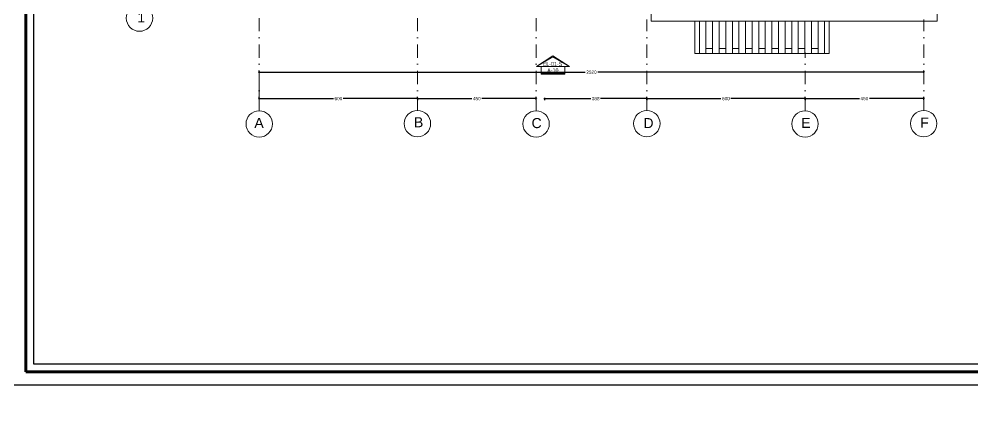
# Model space of a CAD drawing. Header units: inches. Extents: x -580639 to 179052, y 0 to 152898.
# Drawn here: x -305388 to -269212, y 112271 to 126892 of the extents above; entities that cross this region are included whole.
import ezdxf
from ezdxf.enums import TextEntityAlignment as Align

# ---------------------------------------------------------------- set-up
doc = ezdxf.new("R2010")
doc.units = ezdxf.units.IN
doc.header["$LTSCALE"] = 500
doc.header["$MEASUREMENT"] = 0
doc.linetypes.add('DASHDOTX2', pattern=[2, 1, -0.5, 0, -0.5])
for name, color, linetype, lineweight in [('0.09', 143, 'Continuous', 9), ('1ATEXT', 3, 'Continuous', 20), ('A-0.2', 61, 'Continuous', 20), ('A-0.25', 42, 'Continuous', 25), ('A-wall', 52, 'Continuous', 35), ('DIM', 8, 'Continuous', 18), ('ground floor', 8, 'Continuous', 20)]:
    doc.layers.add(name, color=color, linetype=linetype, lineweight=lineweight)
doc.layers.add('SYEL', color=5, linetype='Continuous')
doc.styles.add('100', font='arial.ttf', dxfattribs={"height": 200})
doc.styles.add('50', font='arial.ttf', dxfattribs={"height": 125})
doc.styles.add('A--ANNO-SYMB', font='upcil.ttf', dxfattribs={"width": 0.8})
doc.dimstyles.new('DIM', dxfattribs={"dimscale": 50, "dimtxt": 125, "dimasz": 1, "dimexe": 1.2, "dimexo": 1, "dimgap": 1, "dimtad": 0, "dimtoh": 1, "dimdec": 0, "dimlfac": 0.1, "dimrnd": 1, "dimdsep": 46, "dimtxsty": '50', "dimblk": 'OBLIQUE', "dimcen": 0.09, "dimclrt": 8, "dimadec": 0, "dimazin": 0, "dimtfac": 1, "dimtdec": 0, "dimtix": 1, "dimtofl": 0, "dimtmove": 2, "dimatfit": 2, "dimfxl": 1, "dimfxlon": 1, "dimtzin": 0, "dimarcsym": 0})

# ---------------------------------------------------------------- blocks, each defined once
blk = doc.blocks.new('SYEL')
at = {"layer": '1ATEXT'}
for points in [[(-62.4, 0), (0, 36), (62.4, 0), (0, 40.2)], [(-44.8, -25.6), (-44.8, -29.5), (44.8, -29.5), (44.8, -25.6)]]:
    blk.add_hatch(color=256, dxfattribs=at).paths.add_polyline_path(points)
for p, q in [((-62.4, 0), (0, 40.2)), ((-62.4, 0), (0, 36)), ((0, 40.2), (62.4, 0)), ((0, 36), (62.4, 0)), ((62.4, 0), (-62.4, 0)), ((-44.8, -29.5), (-44.8, 0)), ((44.8, 0), (44.8, -29.5)), ((44.8, -25.6), (-44.8, -25.6)), ((44.8, -29.5), (-44.8, -29.5))]:
    blk.add_line(p, q, dxfattribs=at)
at = {"layer": '1ATEXT', "style": 'A--ANNO-SYMB', "width": 0.8, "flags": 4}
for tag, p in [('EL-01-N', (-1.8, 9.4)), ('AR00', (-0.7, -14.7))]:
    blk.add_attdef(tag, text='', height=15, dxfattribs=at).set_placement(p, align=Align.MIDDLE_CENTER)
blk = doc.blocks.new('_Oblique')
at = {"color": 0, "linetype": 'ByBlock', "lineweight": -2}
blk.add_line((-0.5, -0.5), (0.5, 0.5), dxfattribs=at)
blk = doc.blocks.new('*D1333')
at = {"layer": 'Defpoints', "color": 0, "transparency": 16777216}
for p in [(-284210, 143778), (-285765, 143569), (-285765, 0)]:
    blk.add_point(p, dxfattribs=at)
at = {"layer": 'DIM', "color": 0, "lineweight": -2, "transparency": 16777216}
for p, q in [((-285765, 143519), (-285765, 143629)), ((-284210, 143619), (-284210, 143509)), ((-285765, 143569), (-285170, 143569)), ((-284210, 143569), (-284805, 143569))]:
    blk.add_line(p, q, dxfattribs=at)
at = {"layer": 'DIM', "color": 0, "lineweight": -2, "transparency": 16777216, "xscale": 50, "yscale": 50, "zscale": 50, "rotation": 180}
blk.add_blockref('_Oblique', (-285765, 143569), dxfattribs=at)
at = {"layer": 'DIM', "color": 0, "lineweight": -2, "transparency": 16777216, "xscale": 50, "yscale": 50, "zscale": 50}
blk.add_blockref('_Oblique', (-284210, 143569), dxfattribs=at)
at = {"layer": 'DIM', "color": 8, "transparency": 16777216, "insert": (-284988, 143569), "char_height": 125, "attachment_point": 5, "style": '50'}
blk.add_mtext('155', dxfattribs=at)
blk = doc.blocks.new('*D1465')
at = {"layer": 'Defpoints', "color": 0, "transparency": 16777216}
for p in [(-296280, 123880), (-290280, 123880), (-290280, 123880)]:
    blk.add_point(p, dxfattribs=at)
at = {"layer": 'DIM', "color": 0, "lineweight": -2, "transparency": 16777216}
for p, q in [((-296280, 123880), (-296280, 123940)), ((-296280, 123880), (-293468, 123880)), ((-290280, 123880), (-293092, 123880)), ((-290280, 123880), (-290280, 123940))]:
    blk.add_line(p, q, dxfattribs=at)
at = {"layer": 'DIM', "color": 0, "lineweight": -2, "transparency": 16777216, "xscale": 50, "yscale": 50, "zscale": 50, "rotation": 180}
blk.add_blockref('_Oblique', (-296280, 123880), dxfattribs=at)
at = {"layer": 'DIM', "color": 0, "lineweight": -2, "transparency": 16777216, "xscale": 50, "yscale": 50, "zscale": 50}
blk.add_blockref('_Oblique', (-290280, 123880), dxfattribs=at)
at = {"layer": 'DIM', "color": 8, "transparency": 16777216, "insert": (-293280, 123880), "char_height": 125, "attachment_point": 5, "style": '50'}
blk.add_mtext('600', dxfattribs=at)
blk = doc.blocks.new('*D1466')
at = {"layer": 'Defpoints', "color": 0, "transparency": 16777216}
for p in [(-290280, 123880), (-285780, 123880), (-285780, 123576)]:
    blk.add_point(p, dxfattribs=at)
at = {"layer": 'DIM', "color": 0, "lineweight": -2, "transparency": 16777216}
for p, q in [((-290280, 123880), (-290280, 123820)), ((-290280, 123880), (-288220, 123880)), ((-285780, 123880), (-287839, 123880)), ((-285780, 123830), (-285780, 123940))]:
    blk.add_line(p, q, dxfattribs=at)
at = {"layer": 'DIM', "color": 0, "lineweight": -2, "transparency": 16777216, "xscale": 50, "yscale": 50, "zscale": 50, "rotation": 180}
blk.add_blockref('_Oblique', (-290280, 123880), dxfattribs=at)
at = {"layer": 'DIM', "color": 0, "lineweight": -2, "transparency": 16777216, "xscale": 50, "yscale": 50, "zscale": 50}
blk.add_blockref('_Oblique', (-285780, 123880), dxfattribs=at)
at = {"layer": 'DIM', "color": 8, "transparency": 16777216, "insert": (-288030, 123880), "char_height": 125, "attachment_point": 5, "style": '50'}
blk.add_mtext('450', dxfattribs=at)
blk = doc.blocks.new('*D1467')
at = {"layer": 'Defpoints', "color": 0, "transparency": 16777216}
for p in [(-285460, 123880), (-281580, 123880), (-281580, 123498)]:
    blk.add_point(p, dxfattribs=at)
at = {"layer": 'DIM', "color": 0, "lineweight": -2, "transparency": 16777216}
for p, q in [((-285460, 123880), (-285460, 123820)), ((-285460, 123880), (-283708, 123880)), ((-281580, 123880), (-283332, 123880)), ((-281580, 123830), (-281580, 123940))]:
    blk.add_line(p, q, dxfattribs=at)
at = {"layer": 'DIM', "color": 0, "lineweight": -2, "transparency": 16777216, "xscale": 50, "yscale": 50, "zscale": 50, "rotation": 180}
blk.add_blockref('_Oblique', (-285460, 123880), dxfattribs=at)
at = {"layer": 'DIM', "color": 0, "lineweight": -2, "transparency": 16777216, "xscale": 50, "yscale": 50, "zscale": 50}
blk.add_blockref('_Oblique', (-281580, 123880), dxfattribs=at)
at = {"layer": 'DIM', "color": 8, "transparency": 16777216, "insert": (-283520, 123880), "char_height": 125, "attachment_point": 5, "style": '50'}
blk.add_mtext('388', dxfattribs=at)
blk = doc.blocks.new('*D1468')
at = {"layer": 'Defpoints', "color": 0, "transparency": 16777216}
for p in [(-281580, 123880), (-275580, 123880), (-275580, 123473)]:
    blk.add_point(p, dxfattribs=at)
at = {"layer": 'DIM', "color": 0, "lineweight": -2, "transparency": 16777216}
for p, q in [((-281580, 123880), (-281580, 123820)), ((-281580, 123880), (-278768, 123880)), ((-275580, 123880), (-278392, 123880)), ((-275580, 123830), (-275580, 123940))]:
    blk.add_line(p, q, dxfattribs=at)
at = {"layer": 'DIM', "color": 0, "lineweight": -2, "transparency": 16777216, "xscale": 50, "yscale": 50, "zscale": 50, "rotation": 180}
blk.add_blockref('_Oblique', (-281580, 123880), dxfattribs=at)
at = {"layer": 'DIM', "color": 0, "lineweight": -2, "transparency": 16777216, "xscale": 50, "yscale": 50, "zscale": 50}
blk.add_blockref('_Oblique', (-275580, 123880), dxfattribs=at)
at = {"layer": 'DIM', "color": 8, "transparency": 16777216, "insert": (-278580, 123880), "char_height": 125, "attachment_point": 5, "style": '50'}
blk.add_mtext('600', dxfattribs=at)
blk = doc.blocks.new('*D1469')
at = {"layer": 'Defpoints', "color": 0, "transparency": 16777216}
for p in [(-275580, 123880), (-271080, 123880), (-271080, 123498)]:
    blk.add_point(p, dxfattribs=at)
at = {"layer": 'DIM', "color": 0, "lineweight": -2, "transparency": 16777216}
for p, q in [((-275580, 123880), (-275580, 123820)), ((-275580, 123880), (-273520, 123880)), ((-271080, 123880), (-273139, 123880)), ((-271080, 123830), (-271080, 123940))]:
    blk.add_line(p, q, dxfattribs=at)
at = {"layer": 'DIM', "color": 0, "lineweight": -2, "transparency": 16777216, "xscale": 50, "yscale": 50, "zscale": 50, "rotation": 180}
blk.add_blockref('_Oblique', (-275580, 123880), dxfattribs=at)
at = {"layer": 'DIM', "color": 0, "lineweight": -2, "transparency": 16777216, "xscale": 50, "yscale": 50, "zscale": 50}
blk.add_blockref('_Oblique', (-271080, 123880), dxfattribs=at)
at = {"layer": 'DIM', "color": 8, "transparency": 16777216, "insert": (-273330, 123880), "char_height": 125, "attachment_point": 5, "style": '50'}
blk.add_mtext('450', dxfattribs=at)
blk = doc.blocks.new('*D1470')
at = {"layer": 'Defpoints', "color": 0, "transparency": 16777216}
for p in [(-296280, 124880), (-271080, 124880), (-271080, 124880)]:
    blk.add_point(p, dxfattribs=at)
at = {"layer": 'DIM', "color": 0, "lineweight": -2, "transparency": 16777216}
for p, q in [((-296280, 124880), (-296280, 124940)), ((-296280, 124880), (-283917, 124880)), ((-271080, 124880), (-283442, 124880)), ((-271080, 124880), (-271080, 124940))]:
    blk.add_line(p, q, dxfattribs=at)
at = {"layer": 'DIM', "color": 0, "lineweight": -2, "transparency": 16777216, "xscale": 50, "yscale": 50, "zscale": 50, "rotation": 180}
blk.add_blockref('_Oblique', (-296280, 124880), dxfattribs=at)
at = {"layer": 'DIM', "color": 0, "lineweight": -2, "transparency": 16777216, "xscale": 50, "yscale": 50, "zscale": 50}
blk.add_blockref('_Oblique', (-271080, 124880), dxfattribs=at)
at = {"layer": 'DIM', "color": 8, "transparency": 16777216, "insert": (-283680, 124880), "char_height": 125, "attachment_point": 5, "style": '50'}
blk.add_mtext('2520', dxfattribs=at)

msp = doc.modelspace()

# ---------------------------------------------------------------- linework, layer by layer
msp.add_lwpolyline([(-305637.842, 113030.352), (-250637.624, 113030.352), (-250637.624, 151788.469), (-305637.842, 151788.469)], close=True)
at = {"layer": '0.09'}
for p, q in [((-279756.003, 126809.852), (-279756.003, 125585.452)), ((-274666.003, 126809.852), (-274666.003, 125585.452)), ((-279756.003, 125585.452), (-274666.003, 125585.452)), ((-279336.003, 125780.452), (-279086.003, 125780.452)), ((-278836.003, 125780.452), (-278586.003, 125780.452)), ((-278336.003, 125780.452), (-278086.003, 125780.452)), ((-277836.003, 125780.452), (-277586.003, 125780.452)), ((-277336.003, 125780.452), (-277086.003, 125780.452)), ((-276836.003, 125780.452), (-276586.003, 125780.452)), ((-276336.003, 125780.452), (-276086.003, 125780.452)), ((-275836.003, 125780.452), (-275586.003, 125780.452)), ((-275336.003, 125780.452), (-275086.003, 125780.452))]:
    msp.add_line(p, q, dxfattribs=at)
msp.add_lwpolyline([(-281414.608, 132962.777), (-281414.608, 126809.852), (-270574.528, 126809.852), (-270574.528, 136149.852), (-280989.883, 136149.852)], dxfattribs=at)
at = {"layer": 'A-0.2'}
for p, q in [((-279586.003, 125585.452), (-279586.003, 126809.852)), ((-279336.003, 125585.452), (-279336.003, 126809.852)), ((-279086.003, 125585.452), (-279086.003, 126809.852)), ((-278836.003, 125585.452), (-278836.003, 126809.852)), ((-278586.003, 125585.452), (-278586.003, 126809.852)), ((-278336.003, 125585.452), (-278336.003, 126809.852)), ((-278086.003, 125585.452), (-278086.003, 126809.852)), ((-277836.003, 125585.452), (-277836.003, 126809.852)), ((-277586.003, 125585.452), (-277586.003, 126809.852)), ((-277336.003, 125585.452), (-277336.003, 126809.852)), ((-277086.003, 125585.452), (-277086.003, 126809.852)), ((-276836.003, 125585.452), (-276836.003, 126809.852)), ((-276586.003, 125585.452), (-276586.003, 126809.852)), ((-276336.003, 125585.452), (-276336.003, 126809.852)), ((-276086.003, 125585.452), (-276086.003, 126809.852)), ((-275836.003, 125585.452), (-275836.003, 126809.852)), ((-275586.003, 125585.452), (-275586.003, 126809.852)), ((-275336.003, 125585.452), (-275336.003, 126809.852)), ((-275086.003, 125585.452), (-275086.003, 126809.852)), ((-274836.003, 125585.452), (-274836.003, 126809.852)), ((-279586.003, 125585.452), (-279336.003, 125585.452)), ((-279086.003, 125585.452), (-278836.003, 125585.452)), ((-278586.003, 125585.452), (-278336.003, 125585.452)), ((-278086.003, 125585.452), (-277836.003, 125585.452)), ((-277586.003, 125585.452), (-277336.003, 125585.452)), ((-277086.003, 125585.452), (-276836.003, 125585.452)), ((-276586.003, 125585.452), (-276336.003, 125585.452)), ((-276086.003, 125585.452), (-275836.003, 125585.452)), ((-275586.003, 125585.452), (-275336.003, 125585.452)), ((-275086.003, 125585.452), (-274836.003, 125585.452))]:
    msp.add_line(p, q, dxfattribs=at)
at = {"layer": 'A-0.25', "lineweight": 25}
msp.add_lwpolyline([(-257737.624, 113830.352), (-257737.624, 150988.469), (-304837.842, 150988.469), (-304837.842, 113830.352), (-257737.624, 113830.352)], dxfattribs=at)
at = {"layer": 'A-wall', "color": 1, "lineweight": 70}
msp.add_lwpolyline([(-305137.842, 113530.352), (-251137.624, 113530.352), (-251137.624, 151288.469), (-305137.842, 151288.469)], close=True, dxfattribs=at)
at = {"layer": 'DIM'}
for p, q in [((-296279.883, 123879.733), (-296279.883, 124879.733)), ((-296279.883, 123429.733), (-296279.883, 123879.733))]:
    msp.add_line(p, q, dxfattribs=at)
at = {"layer": 'ground floor', "linetype": 'DASHDOTX2'}
for p, q in [((-296279.883, 123429.733), (-296279.883, 130779.733)), ((-290279.883, 123429.733), (-290279.883, 130779.733)), ((-285779.883, 123429.733), (-285779.883, 130779.733)), ((-281579.883, 123429.733), (-281579.883, 126879.733)), ((-271079.883, 123429.733), (-271079.883, 126879.733)), ((-275579.883, 123429.733), (-275579.883, 125625.333))]:
    msp.add_line(p, q, dxfattribs=at)
at = {"layer": 'ground floor'}
for centre in [(-300820.623, 126929.733), (-296279.883, 122918.594), (-290279.883, 122929.733), (-285779.883, 122918.594), (-281579.883, 122929.733), (-275579.883, 122918.594), (-271079.883, 122929.733)]:
    msp.add_circle(centre, 500, dxfattribs=at)

# ---------------------------------------------------------------- block references
at = {"layer": 'SYEL'}
ref = msp.add_blockref('SYEL', (-285138.662, 125097.084), dxfattribs=dict(at, xscale=10.07240092149008, yscale=10.07240092149008, zscale=10.07240092149008))
ref.add_attrib('EL-01-N', 'EL-01-S', dxfattribs={"layer": '1ATEXT', "color": 3, "height": 151.086, "style": 'A--ANNO-SYMB', "width": 0.8}).set_placement((-285157.055, 125191.312), align=Align.MIDDLE_CENTER)
ref.add_attrib('AR00', 'A-10', dxfattribs={"layer": '1ATEXT', "color": 6, "height": 151.086, "style": 'A--ANNO-SYMB', "width": 0.8}).set_placement((-285145.453, 124949.323), align=Align.MIDDLE_CENTER)

# ---------------------------------------------------------------- texts
at = {"layer": 'ground floor', "char_height": 380, "attachment_point": 1, "style": '100'}
for s, heights, insert in [('1', [0], (-300901.057, 127146.126)), ('A', [0], (-296464.055, 123149.017)), ('B', [0], (-290411.376, 123172.127)), ('C', [200], (-285950.685, 123140.496)), ('D', [0], (-281709.039, 123141.134)), ('E', [0], (-275722.538, 123148.041)), ('F', [0], (-271208.642, 123161.193))]:
    msp.add_mtext_dynamic_manual_height_columns(s, width=215.80113, gutter_width=1000, heights=heights, dxfattribs=dict(at, insert=insert))

# ---------------------------------------------------------------- dimensions: what is measured, and where the dimension line sits
at = {"layer": 'DIM'}
for base, p1, p2, picture, middle in [((-285764.883, 143569.453), (-284210.193, 143777.733), (-285764.883, 0), '*D1333', (-284987.538, 143569.453)), ((-271079.883, 124879.733), (-296279.883, 124879.733), (-271079.883, 124879.733), '*D1470', (-283679.883, 124879.733)), ((-290279.883, 123879.733), (-296279.883, 123879.733), (-290279.883, 123879.733), '*D1465', (-293279.883, 123879.733)), ((-285779.883, 123879.733), (-290279.883, 123879.733), (-285779.883, 123576.095), '*D1466', (-288029.883, 123879.733)), ((-281579.883, 123879.733), (-285459.883, 123879.733), (-281579.883, 123498.433), '*D1467', (-283519.883, 123879.733)), ((-275579.883, 123879.733), (-281579.883, 123879.733), (-275579.883, 123473.454), '*D1468', (-278579.883, 123879.733)), ((-271079.883, 123879.733), (-275579.883, 123879.733), (-271079.883, 123498.433), '*D1469', (-273329.883, 123879.733))]:
    dim = msp.add_linear_dim(base=base, p1=p1, p2=p2, dimstyle='DIM', dxfattribs=at)
    dim.commit()
    dim.dimension.update_dxf_attribs({"geometry": picture, "text_midpoint": middle})

doc.saveas('drawing.dxf')
